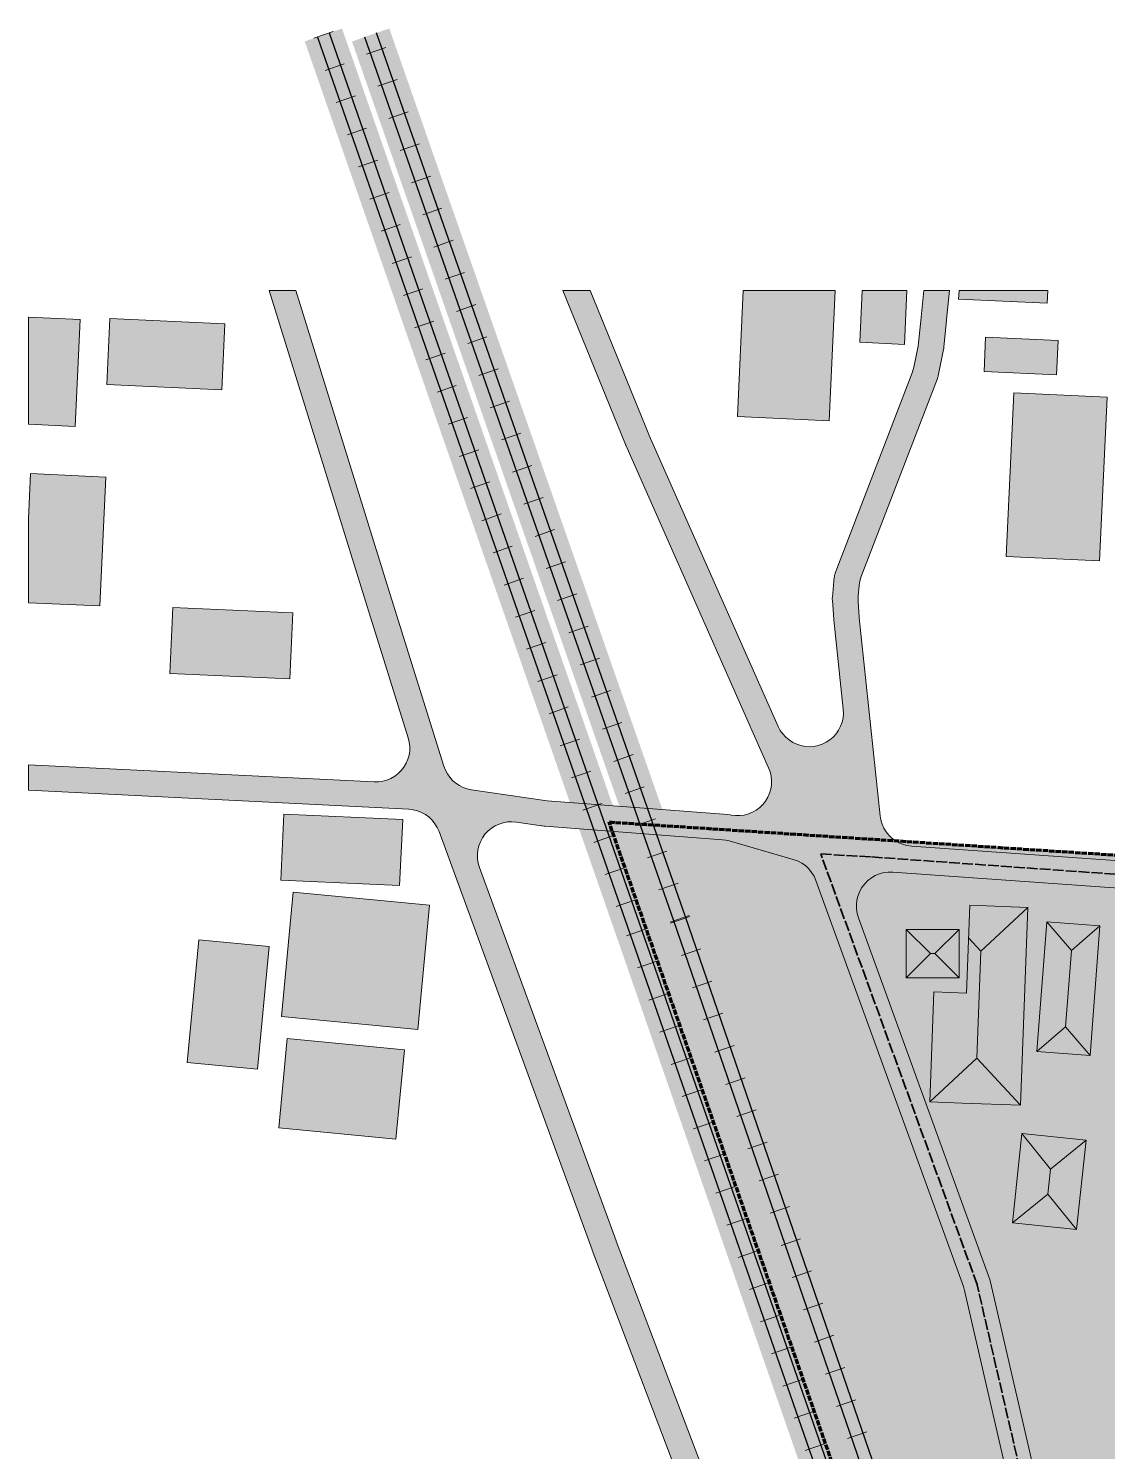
# Model space of a CAD drawing. Header units: metres. Extents: x 305909 to 307171, y 9156037 to 9156671.
# Drawn here: x 305940 to 306066.8, y 9156503.6 to 9156670.8 of the extents above; entities that cross this region are included whole.
import ezdxf

# ---------------------------------------------------------------- set-up
doc = ezdxf.new("R2010")
doc.units = ezdxf.units.M
doc.linetypes.add('DASHED', pattern=[1.524, 1.27, -0.254])
doc.linetypes.add('DASHED2', pattern=[0.762, 0.635, -0.127])
for name, color, linetype, lineweight, true_color in [('B-BANGUNAN_PERMUKIMAN', 7, 'Continuous', 13, 0xf0cd8c), ('B-BAYANGAN', 7, 'Continuous', 0, 0x76786c), ('B-DELINEASI', 7, 'DASHED2', 70, 0xc800c8), ('J-PERKERASAN_JALAN', 7, 'Continuous', 9, 0x989896), ('K-BANGUNAN_LUAR_TAPAK', 7, 'Continuous', 9, 0xdedede), ('K-REL_BALAS', 7, 'Continuous', 0, 0xb0a89c), ('K-REL_BANTALAN', 7, 'Continuous', 9, 0x5a5a5a), ('K-REL_KA', 7, 'Continuous', 25, 0x282828), ('T-BANGUNAN_KLASTER_INTI', 7, 'Continuous', 13, 0xe88c3c), ('T-KLASTER_TEMPE_INTI', 7, 'DASHED', 35, 0xd26e14), ('Z-R', 7, 'Continuous', 0, 0xfaf4e6), ('Z-R-UT', 7, 'Continuous', 0, 0xffd699)]:
    doc.layers.add(name, color=color, linetype=linetype, lineweight=lineweight, true_color=true_color)

msp = doc.modelspace()

# ---------------------------------------------------------------- hatches: boundary and pattern name
at = {"layer": 'B-BANGUNAN_PERMUKIMAN', "true_color": 0xe5855b}
h = msp.add_hatch(color=23, dxfattribs=at)
h.dxf.hatch_style = 1
h.paths.add_polyline_path([(306051.89, 9156562.39), (306050.44, 9156563.97), (306050.58, 9156567.78), (306057.42, 9156567.51), (306057.42, 9156567.51), (306051.89, 9156562.39)])
at = {"layer": 'B-BANGUNAN_PERMUKIMAN', "true_color": 0xc3714d}
h = msp.add_hatch(color=13, dxfattribs=at)
h.dxf.hatch_style = 1
h.paths.add_polyline_path([(306051.41, 9156549.81), (306051.89, 9156562.39), (306057.42, 9156567.51), (306056.53, 9156544.29), (306056.53, 9156544.29), (306051.41, 9156549.81)])
at = {"layer": 'B-BANGUNAN_PERMUKIMAN', "true_color": 0xe5855b}
h = msp.add_hatch(color=23, dxfattribs=at)
h.dxf.hatch_style = 1
h.paths.add_polyline_path([(306049.34, 9156564.94), (306046.49, 9156562.1), (306045.96, 9156562.1), (306043.12, 9156564.94), (306043.12, 9156564.94), (306049.34, 9156564.94)])
h = msp.add_hatch(color=23, dxfattribs=at)
h.dxf.hatch_style = 1
h.paths.add_polyline_path([(306045.96, 9156562.1), (306043.12, 9156559.25), (306043.12, 9156564.94), (306045.96, 9156562.1)])
at = {"layer": 'B-BANGUNAN_PERMUKIMAN', "true_color": 0xb66a48}
h = msp.add_hatch(color=35, dxfattribs=at)
h.dxf.hatch_style = 1
h.paths.add_polyline_path([(306046.49, 9156562.1), (306049.34, 9156564.94), (306049.34, 9156559.25), (306046.49, 9156562.1)])
at = {"layer": 'B-BANGUNAN_PERMUKIMAN', "true_color": 0xe7865b}
h = msp.add_hatch(color=23, dxfattribs=at)
h.dxf.hatch_style = 1
h.paths.add_polyline_path([(306059.63, 9156565.85), (306062.52, 9156562.48), (306061.83, 9156553.5), (306058.46, 9156550.61), (306059.63, 9156565.85)])
at = {"layer": 'B-BANGUNAN_PERMUKIMAN', "true_color": 0xe3845a}
h = msp.add_hatch(color=23, dxfattribs=at)
h.dxf.hatch_style = 1
h.paths.add_polyline_path([(306065.88, 9156565.37), (306062.52, 9156562.48), (306059.63, 9156565.85), (306065.88, 9156565.37)])
at = {"layer": 'B-BANGUNAN_PERMUKIMAN', "true_color": 0xb46948}
h = msp.add_hatch(color=35, dxfattribs=at)
h.dxf.hatch_style = 1
h.paths.add_polyline_path([(306061.83, 9156553.5), (306062.52, 9156562.48), (306065.88, 9156565.37), (306064.72, 9156550.13), (306064.72, 9156550.13), (306061.83, 9156553.5)])
at = {"layer": 'B-BANGUNAN_PERMUKIMAN', "true_color": 0xec895d}
h = msp.add_hatch(color=23, dxfattribs=at)
h.dxf.hatch_style = 1
h.paths.add_polyline_path([(306046.01, 9156548.07), (306046.38, 9156557.61), (306050.19, 9156557.46), (306050.44, 9156563.97), (306051.89, 9156562.39), (306051.41, 9156549.81), (306045.88, 9156544.69), (306045.88, 9156544.69), (306046.01, 9156548.07)])
at = {"layer": 'B-BANGUNAN_PERMUKIMAN', "true_color": 0xb66a48}
h = msp.add_hatch(color=35, dxfattribs=at)
h.dxf.hatch_style = 1
h.paths.add_polyline_path([(306045.96, 9156562.1), (306046.49, 9156562.1), (306049.34, 9156559.25), (306043.12, 9156559.25), (306043.12, 9156559.25), (306045.96, 9156562.1)])
at = {"layer": 'B-BANGUNAN_PERMUKIMAN', "true_color": 0xb86b49}
h = msp.add_hatch(color=35, dxfattribs=at)
h.dxf.hatch_style = 1
h.paths.add_polyline_path([(306061.83, 9156553.5), (306064.72, 9156550.13), (306058.46, 9156550.61), (306061.83, 9156553.5)])
at = {"layer": 'B-BANGUNAN_PERMUKIMAN', "true_color": 0xb96c49}
h = msp.add_hatch(color=35, dxfattribs=at)
h.dxf.hatch_style = 1
h.paths.add_polyline_path([(306051.41, 9156549.81), (306056.53, 9156544.29), (306049.69, 9156544.55), (306045.88, 9156544.69), (306051.41, 9156549.81)])
at = {"layer": 'B-BANGUNAN_PERMUKIMAN', "true_color": 0xe7865c}
h = msp.add_hatch(color=23, dxfattribs=at)
h.dxf.hatch_style = 1
h.paths.add_polyline_path([(306060.08, 9156536.8), (306059.76, 9156533.86), (306055.59, 9156530.49), (306056.7, 9156540.97), (306060.08, 9156536.8)])
at = {"layer": 'B-BANGUNAN_PERMUKIMAN', "true_color": 0xe2845a}
h = msp.add_hatch(color=23, dxfattribs=at)
h.dxf.hatch_style = 1
h.paths.add_polyline_path([(306060.08, 9156536.8), (306056.7, 9156540.97), (306064.25, 9156540.17), (306060.08, 9156536.8)])
at = {"layer": 'B-BANGUNAN_PERMUKIMAN', "true_color": 0xb46947}
h = msp.add_hatch(color=35, dxfattribs=at)
h.dxf.hatch_style = 1
h.paths.add_polyline_path([(306059.76, 9156533.86), (306060.08, 9156536.8), (306064.25, 9156540.17), (306063.14, 9156529.69), (306059.76, 9156533.86)])
at = {"layer": 'B-BANGUNAN_PERMUKIMAN', "true_color": 0xb96b49}
h = msp.add_hatch(color=35, dxfattribs=at)
h.dxf.hatch_style = 1
h.paths.add_polyline_path([(306059.76, 9156533.86), (306063.14, 9156529.69), (306063.14, 9156529.69), (306055.59, 9156530.49), (306055.59, 9156530.49), (306059.76, 9156533.86)])
at = {"layer": 'B-BAYANGAN', "true_color": 0x76786c}
h = msp.add_hatch(color=8, dxfattribs=at)
h.dxf.hatch_style = 1
h.paths.add_polyline_path([(306058.17, 9156566.76), (306057.28, 9156543.54), (306050.44, 9156543.8), (306046.63, 9156543.94), (306047.13, 9156556.86), (306050.94, 9156556.71), (306051.33, 9156567.03), (306058.17, 9156566.76)])
h = msp.add_hatch(color=8, dxfattribs=at)
h.dxf.hatch_style = 1
h.paths.add_polyline_path([(306058.17, 9156566.76), (306057.28, 9156543.54), (306050.44, 9156543.8), (306046.63, 9156543.94), (306047.13, 9156556.86), (306050.94, 9156556.71), (306051.33, 9156567.03), (306058.17, 9156566.76)])
h = msp.add_hatch(color=8, dxfattribs=at)
h.dxf.hatch_style = 1
h.paths.add_polyline_path([(306066.63, 9156564.62), (306065.47, 9156549.38), (306059.21, 9156549.86), (306060.38, 9156565.1), (306066.63, 9156564.62)])
h = msp.add_hatch(color=8, dxfattribs=at)
h.dxf.hatch_style = 1
h.paths.add_polyline_path([(306066.63, 9156564.62), (306065.47, 9156549.38), (306059.21, 9156549.86), (306060.38, 9156565.1), (306066.63, 9156564.62)])
h = msp.add_hatch(color=8, dxfattribs=at)
h.dxf.hatch_style = 1
h.paths.add_polyline_path([(306050.09, 9156564.19), (306050.09, 9156558.5), (306043.87, 9156558.5), (306043.87, 9156564.19), (306050.09, 9156564.19)])
h = msp.add_hatch(color=8, dxfattribs=at)
h.dxf.hatch_style = 1
h.paths.add_polyline_path([(306050.09, 9156564.19), (306050.09, 9156558.5), (306043.87, 9156558.5), (306043.87, 9156564.19), (306050.09, 9156564.19)])
h = msp.add_hatch(color=8, dxfattribs=at)
h.dxf.hatch_style = 1
h.paths.add_polyline_path([(306065, 9156539.42), (306063.89, 9156528.94), (306056.34, 9156529.74), (306057.45, 9156540.22), (306065, 9156539.42)])
h = msp.add_hatch(color=8, dxfattribs=at)
h.dxf.hatch_style = 1
h.paths.add_polyline_path([(306065, 9156539.42), (306063.89, 9156528.94), (306056.34, 9156529.74), (306057.45, 9156540.22), (306065, 9156539.42)])
at = {"layer": 'J-PERKERASAN_JALAN', "true_color": 0x989896}
h = msp.add_hatch(color=252, dxfattribs=at)
h.dxf.hatch_style = 1
h.paths.add_polyline_path([(306036.3, 9156427.71), (306036.82, 9156427.75), (306037.33, 9156427.87), (306037.83, 9156428.05), (306038.29, 9156428.29), (306038.72, 9156428.6), (306039.11, 9156428.95), (306039.44, 9156429.35), (306039.72, 9156429.8), (306040.23, 9156430.74), (306040.24, 9156430.76), (306040.55, 9156431.33), (306040.79, 9156431.88), (306040.95, 9156432.46), (306041.02, 9156433.05), (306041.09, 9156434.64), (306041.08, 9156435.18), (306040.99, 9156435.71), (306040.83, 9156436.23), (306006.24, 9156527.28), (306006.23, 9156527.3), (305988.24, 9156576.43), (305988.03, 9156576.91), (305987.76, 9156577.35), (305987.43, 9156577.76), (305987.06, 9156578.12), (305986.64, 9156578.43), (305986.19, 9156578.68), (305985.7, 9156578.87), (305985.2, 9156578.99), (305984.68, 9156579.05), (305940, 9156581.28), (305940, 9156584.29), (305980.6, 9156582.26), (305981.11, 9156582.27), (305981.62, 9156582.34), (305982.11, 9156582.48), (305982.59, 9156582.68), (305983.03, 9156582.94), (305983.44, 9156583.25), (305983.8, 9156583.61), (305984.11, 9156584.01), (305984.37, 9156584.46), (305984.57, 9156584.93), (305984.71, 9156585.42), (305984.79, 9156585.93), (305984.8, 9156586.44), (305984.74, 9156586.95), (305984.62, 9156587.45), (305979.81, 9156602.89), (305968.29, 9156640), (305971.43, 9156640), (305982.67, 9156603.78), (305982.67, 9156603.78), (305988.8, 9156584.12), (305988.98, 9156583.65), (305989.21, 9156583.21), (305989.5, 9156582.81), (305989.83, 9156582.44), (305990.21, 9156582.11), (305990.63, 9156581.84), (305991.08, 9156581.62), (305991.55, 9156581.46), (305992.04, 9156581.35), (306000.66, 9156580.09), (306000.93, 9156580.05), (306022.17, 9156578.43), (306022.42, 9156578.4), (306022.43, 9156578.39), (306022.57, 9156578.37), (306023.08, 9156578.31), (306023.59, 9156578.31), (306024.09, 9156578.38), (306024.59, 9156578.51), (306025.06, 9156578.71), (306025.5, 9156578.96), (306025.91, 9156579.27), (306026.28, 9156579.62), (306026.59, 9156580.02), (306026.85, 9156580.46), (306027.06, 9156580.93), (306027.2, 9156581.42), (306027.28, 9156581.92), (306027.3, 9156582.44), (306027.25, 9156582.94), (306027.14, 9156583.44), (306026.96, 9156583.92), (306010.17, 9156621.82), (306010.15, 9156621.85), (306010.15, 9156621.86), (306010.13, 9156621.89), (306002.77, 9156640), (306006, 9156640), (306012.89, 9156623.08), (306012.94, 9156622.97), (306028.09, 9156588.78), (306028.32, 9156588.32), (306028.62, 9156587.9), (306028.97, 9156587.52), (306029.36, 9156587.19), (306029.79, 9156586.91), (306030.25, 9156586.69), (306030.74, 9156586.53), (306031.25, 9156586.43), (306031.76, 9156586.4), (306032.27, 9156586.43), (306032.78, 9156586.54), (306033.26, 9156586.7), (306033.72, 9156586.92), (306034.15, 9156587.21), (306034.54, 9156587.54), (306034.89, 9156587.93), (306035.18, 9156588.35), (306035.41, 9156588.81), (306035.59, 9156589.29), (306035.7, 9156589.79), (306035.74, 9156590.3), (306035.72, 9156590.82), (306034.62, 9156601.29), (306034.62, 9156601.32), (306034.62, 9156601.33), (306034.62, 9156601.36), (306034.45, 9156603.61), (306034.44, 9156603.7), (306034.44, 9156603.87), (306034.45, 9156603.95), (306034.67, 9156606.31), (306034.68, 9156606.4), (306034.71, 9156606.56), (306034.76, 9156606.71), (306034.79, 9156606.79), (306043.83, 9156630.33), (306044.02, 9156630.97), (306044.52, 9156633.43), (306044.58, 9156633.85), (306044.86, 9156636.83), (306044.86, 9156636.86), (306045.2, 9156640), (306048.22, 9156640), (306047.85, 9156636.58), (306047.84, 9156636.52), (306047.55, 9156633.33), (306047.53, 9156633.23), (306047.52, 9156633.17), (306047.51, 9156633.07), (306046.88, 9156629.96), (306046.86, 9156629.88), (306046.81, 9156629.72), (306046.78, 9156629.64), (306037.84, 9156606.38), (306037.68, 9156605.86), (306037.59, 9156605.32), (306037.48, 9156604.09), (306037.47, 9156603.41), (306037.6, 9156601.65), (306037.61, 9156601.54), (306040.05, 9156578.3), (306040.14, 9156577.8), (306040.28, 9156577.31), (306040.49, 9156576.85), (306040.76, 9156576.42), (306041.07, 9156576.02), (306041.44, 9156575.67), (306041.84, 9156575.37), (306042.29, 9156575.12), (306042.76, 9156574.93), (306043.25, 9156574.79), (306043.75, 9156574.73), (306119.27, 9156569.38), (306119.31, 9156569.38), (306119.34, 9156569.38), (306119.38, 9156569.37), (306160.64, 9156564.73), (306160.73, 9156564.72), (306186.14, 9156562.42), (306186.32, 9156562.41), (306211.34, 9156561.32), (306211.34, 9156558.12), (306186.08, 9156559.22), (306186.03, 9156559.22), (306186, 9156559.22), (306185.95, 9156559.22), (306160.39, 9156561.54), (306160.37, 9156561.54), (306160.33, 9156561.54), (306119.11, 9156566.18), (306118.95, 9156566.2), (306041.54, 9156571.67), (306041.01, 9156571.68), (306040.49, 9156571.61), (306039.98, 9156571.47), (306039.49, 9156571.27), (306039.03, 9156571), (306038.61, 9156570.68), (306038.24, 9156570.3), (306037.92, 9156569.88), (306037.66, 9156569.42), (306037.46, 9156568.92), (306037.33, 9156568.41), (306037.27, 9156567.88), (306037.28, 9156567.35), (306037.35, 9156566.83), (306037.5, 9156566.32), (306052.93, 9156523.82), (306052.97, 9156523.7), (306052.99, 9156523.63), (306053.02, 9156523.51), (306061.39, 9156487.26), (306061.53, 9156486.77), (306061.74, 9156486.3), (306062.01, 9156485.87), (306062.33, 9156485.47), (306062.69, 9156485.11), (306063.11, 9156484.81), (306063.55, 9156484.56), (306064.03, 9156484.36), (306064.52, 9156484.23), (306065.03, 9156484.17), (306080.47, 9156483.19), (306080.59, 9156483.18), (306080.65, 9156483.17), (306080.77, 9156483.15), (306103.06, 9156479), (306103.08, 9156479), (306123.17, 9156474.93), (306123.48, 9156474.88), (306129.66, 9156474.13), (306129.72, 9156474.12), (306138.22, 9156473.21), (306138.4, 9156473.2), (306169.22, 9156471.28), (306169.33, 9156471.27), (306186.32, 9156470.68), (306186.37, 9156470.68), (306186.4, 9156470.68), (306186.45, 9156470.67), (306205.83, 9156469), (306205.95, 9156468.99), (306206.01, 9156468.98), (306206.13, 9156468.96), (306211.34, 9156467.86), (306211.34, 9156464.79), (306205.78, 9156465.97), (306205.3, 9156466.04), (306186.31, 9156467.68), (306186.1, 9156467.69), (306169.16, 9156468.28), (306169.14, 9156468.28), (306169.12, 9156468.28), (306169.09, 9156468.28), (306138.11, 9156470.21), (306138.07, 9156470.21), (306138.05, 9156470.21), (306138, 9156470.22), (306129.37, 9156471.14), (306129.35, 9156471.14), (306122.94, 9156471.92), (306122.86, 9156471.93), (306122.82, 9156471.94), (306122.75, 9156471.95), (306102.54, 9156476.05), (306102.48, 9156476.06), (306080.48, 9156480.16), (306080, 9156480.21), (306069.22, 9156480.9), (306068.69, 9156480.9), (306068.16, 9156480.82), (306067.65, 9156480.68), (306067.16, 9156480.48), (306066.71, 9156480.21), (306066.29, 9156479.88), (306065.92, 9156479.5), (306065.6, 9156479.07), (306065.35, 9156478.61), (306065.15, 9156478.11), (306065.03, 9156477.6), (306064.97, 9156477.07), (306064.98, 9156476.54), (306065.07, 9156476.02), (306065.22, 9156475.51), (306073.63, 9156452.95), (306073.68, 9156452.81), (306090.75, 9156411.72), (306090.87, 9156411.44), (306110.25, 9156373.19), (306110.52, 9156372.73), (306110.86, 9156372.3), (306111.25, 9156371.93), (306114.11, 9156369.54), (306114.54, 9156369.23), (306115, 9156368.98), (306115.49, 9156368.79), (306116, 9156368.67), (306121.95, 9156367.65), (306122.12, 9156367.62), (306134.04, 9156366.1), (306134.4, 9156366.07), (306186.4, 9156364.19), (306186.43, 9156364.19), (306211.34, 9156362.95), (306211.34, 9156359.75), (306186.31, 9156360.99), (306186.26, 9156361), (306134.07, 9156362.88), (306133.98, 9156362.89), (306133.93, 9156362.89), (306133.84, 9156362.9), (306121.62, 9156364.46), (306121.57, 9156364.46), (306121.55, 9156364.47), (306121.51, 9156364.47), (306114.03, 9156365.76), (306113.92, 9156365.78), (306113.91, 9156365.78), (306113.73, 9156365.83), (306113.58, 9156365.9), (306113.43, 9156365.97), (306113.27, 9156366.08), (306113.26, 9156366.08), (306113.18, 9156366.15), (306108.35, 9156370.18), (306108.28, 9156370.25), (306108.27, 9156370.25), (306108.14, 9156370.38), (306108.04, 9156370.51), (306107.94, 9156370.66), (306107.94, 9156370.67), (306107.89, 9156370.76), (306087.94, 9156410.15), (306087.91, 9156410.22), (306087.89, 9156410.26), (306087.86, 9156410.33), (306070.69, 9156451.66), (306070.68, 9156451.7), (306070.67, 9156451.72), (306070.66, 9156451.75), (306059.26, 9156482.32), (306059.22, 9156482.44), (306059.2, 9156482.52), (306059.17, 9156482.64), (306049.97, 9156522.52), (306049.83, 9156522.99), (306032.51, 9156570.69), (306032.29, 9156571.18), (306032.01, 9156571.64), (306031.67, 9156572.06), (306031.28, 9156572.43), (306030.84, 9156572.74), (306030.36, 9156572.99), (306029.85, 9156573.17), (306022.31, 9156575.33), (306021.92, 9156575.42), (306021.52, 9156575.47), (306000.65, 9156577.07), (306000.59, 9156577.08), (306000.34, 9156577.1), (306000.28, 9156577.11), (305997.32, 9156577.54), (305996.8, 9156577.59), (305996.29, 9156577.56), (305995.78, 9156577.47), (305995.29, 9156577.31), (305994.82, 9156577.1), (305994.38, 9156576.82), (305993.98, 9156576.49), (305993.63, 9156576.11), (305993.33, 9156575.69), (305993.09, 9156575.23), (305992.91, 9156574.75), (305992.79, 9156574.25), (305992.74, 9156573.73), (305992.75, 9156573.22), (305992.83, 9156572.71), (305992.98, 9156572.21), (306009.03, 9156528.37), (306009.05, 9156528.33), (306044.02, 9156436.28), (306044.05, 9156436.19), (306044.1, 9156436.02), (306044.12, 9156435.87), (306044.14, 9156435.69), (306044.13, 9156435.59), (306043.98, 9156432.01), (306043.99, 9156431.49), (306044.07, 9156430.97), (306044.22, 9156430.47), (306044.43, 9156429.99), (306044.7, 9156429.54), (306045.03, 9156429.13), (306045.41, 9156428.77), (306047.45, 9156427.06), (306047.53, 9156426.99), (306047.67, 9156426.85), (306047.79, 9156426.69), (306047.85, 9156426.59), (306056.2, 9156412.54), (306056.26, 9156412.43), (306056.28, 9156412.38), (306056.33, 9156412.27), (306069.46, 9156382.7), (306069.47, 9156382.67), (306069.47, 9156382.66), (306069.48, 9156382.64), (306078.04, 9156361.86), (306078.35, 9156361.27), (306099.47, 9156327.44), (306099.86, 9156326.91), (306134.33, 9156287.87), (306134.36, 9156287.84), (306134.37, 9156287.83), (306134.39, 9156287.8), (306147.68, 9156271.64), (306147.75, 9156271.54), (306147.66, 9156271.46), (306145.55, 9156269.72), (306145.45, 9156269.65), (306145.37, 9156269.74), (306132.12, 9156285.83), (306132.03, 9156285.94), (306097.34, 9156325.23), (306097.28, 9156325.3), (306097.18, 9156325.43), (306097.14, 9156325.5), (306075.58, 9156360.04), (306075.54, 9156360.11), (306075.46, 9156360.26), (306075.43, 9156360.33), (306066.73, 9156381.44), (306066.69, 9156381.54), (306053.7, 9156410.81), (306053.48, 9156411.23), (306045.72, 9156424.3), (306045.47, 9156424.68), (306045.17, 9156425.02), (306044.85, 9156425.33), (306044.8, 9156425.36), (306044.38, 9156425.68), (306043.91, 9156425.93), (306043.42, 9156426.12), (306042.91, 9156426.24), (306042.38, 9156426.29), (306041.86, 9156426.28), (306041.33, 9156426.19), (306040.83, 9156426.04), (306040.35, 9156425.82), (306039.9, 9156425.54), (306038.86, 9156424.8), (306038.77, 9156424.74), (306038.62, 9156424.65), (306038.47, 9156424.58), (306038.32, 9156424.54), (306038.17, 9156424.51), (306038.02, 9156424.49), (306037.83, 9156424.49), (306037.73, 9156424.5), (305940, 9156435.13), (305940, 9156438.14), (306035.77, 9156427.73), (306036.3, 9156427.71)])
at = {"layer": 'K-BANGUNAN_LUAR_TAPAK', "true_color": 0xe8e8e6}
h = msp.add_hatch(color=254, dxfattribs=at)
h.dxf.hatch_style = 1
h.paths.add_polyline_path([(306023.98, 9156640), (306034.77, 9156640), (306034.05, 9156624.68), (306023.29, 9156625.17), (306023.98, 9156640)])
h = msp.add_hatch(color=254, dxfattribs=at)
h.dxf.hatch_style = 1
h.paths.add_polyline_path([(306037.94, 9156640), (306043.2, 9156640), (306042.9, 9156633.66), (306037.66, 9156633.9), (306037.94, 9156640)])
h = msp.add_hatch(color=254, dxfattribs=at)
h.dxf.hatch_style = 1
h.paths.add_polyline_path([(306049.33, 9156640), (306059.75, 9156640), (306059.68, 9156638.51), (306049.28, 9156638.98), (306049.33, 9156640)])
h = msp.add_hatch(color=254, dxfattribs=at)
h.dxf.hatch_style = 1
h.paths.add_polyline_path([(305946.07, 9156636.58), (305945.48, 9156624.02), (305940, 9156624.27), (305940, 9156636.86), (305946.07, 9156636.58)])
h = msp.add_hatch(color=254, dxfattribs=at)
h.dxf.hatch_style = 1
h.paths.add_polyline_path([(305949.57, 9156636.69), (305963.09, 9156636.06), (305962.73, 9156628.32), (305949.21, 9156628.94), (305949.57, 9156636.69)])
h = msp.add_hatch(color=254, dxfattribs=at)
h.dxf.hatch_style = 1
h.paths.add_polyline_path([(306052.45, 9156634.51), (306060.99, 9156634.12), (306060.79, 9156630.08), (306052.27, 9156630.48), (306052.45, 9156634.51)])
h = msp.add_hatch(color=254, dxfattribs=at)
h.dxf.hatch_style = 1
h.paths.add_polyline_path([(306055.77, 9156627.95), (306066.71, 9156627.45), (306065.81, 9156608.23), (306054.88, 9156608.73), (306055.77, 9156627.95)])
h = msp.add_hatch(color=254, dxfattribs=at)
h.dxf.hatch_style = 1
h.paths.add_polyline_path([(305940.25, 9156618.48), (305949.1, 9156618.07), (305948.39, 9156602.93), (305940, 9156603.31), (305940, 9156613.16), (305940.25, 9156618.48)])
h = msp.add_hatch(color=254, dxfattribs=at)
h.dxf.hatch_style = 1
h.paths.add_polyline_path([(305956.97, 9156602.77), (305971.07, 9156602.13), (305970.7, 9156594.37), (305956.6, 9156595.02), (305956.97, 9156602.77)])
h = msp.add_hatch(color=254, dxfattribs=at)
h.dxf.hatch_style = 1
h.paths.add_polyline_path([(305970, 9156578.49), (305983.97, 9156577.85), (305983.6, 9156570.1), (305969.64, 9156570.74), (305970, 9156578.49)])
h = msp.add_hatch(color=254, dxfattribs=at)
h.dxf.hatch_style = 1
h.paths.add_polyline_path([(305971.1, 9156569.31), (305987.12, 9156567.79), (305985.73, 9156553.2), (305969.71, 9156554.71), (305971.1, 9156569.31)])
h = msp.add_hatch(color=254, dxfattribs=at)
h.dxf.hatch_style = 1
h.paths.add_polyline_path([(305960.02, 9156563.72), (305968.27, 9156562.94), (305966.89, 9156548.52), (305958.63, 9156549.3), (305960.02, 9156563.72)])
h = msp.add_hatch(color=254, dxfattribs=at)
h.dxf.hatch_style = 1
h.paths.add_polyline_path([(305970.4, 9156552.11), (305984.16, 9156550.8), (305983.15, 9156540.32), (305969.4, 9156541.63), (305970.4, 9156552.11)])
at = {"layer": 'K-REL_BALAS', "true_color": 0xb0a89c}
h = msp.add_hatch(color=253, dxfattribs=at)
h.dxf.hatch_style = 1
h.paths.add_polyline_path([(306184.8, 9156246.36), (306160.64, 9156270.29), (306160.6, 9156270.33), (306160.57, 9156270.36), (306160.53, 9156270.4), (306135.06, 9156299.21), (306135, 9156299.27), (306134.96, 9156299.33), (306134.9, 9156299.4), (306099.92, 9156348.67), (306099.88, 9156348.73), (306099.85, 9156348.78), (306099.81, 9156348.84), (306083.63, 9156376.35), (306083.61, 9156376.4), (306083.58, 9156376.45), (306083.55, 9156376.5), (306067.77, 9156408.57), (306067.75, 9156408.62), (306067.73, 9156408.67), (306067.7, 9156408.72), (306034.08, 9156492.19), (306034.07, 9156492.23), (306034.06, 9156492.26), (306034.04, 9156492.3), (306009.19, 9156563.83), (306009.19, 9156563.83), (306009.19, 9156563.83), (306009.19, 9156563.83), (305972.46, 9156669.24), (305973.82, 9156669.71), (305975.48, 9156670.29), (305976.84, 9156670.76), (306013.57, 9156565.36), (306012.21, 9156564.88), (306011.38, 9156564.59), (306012.21, 9156564.88), (306013.57, 9156565.35), (306038.41, 9156493.87), (306071.98, 9156410.54), (306087.68, 9156378.63), (306088.94, 9156376.49), (306087.9, 9156378.29), (306087.88, 9156378.35), (306087.85, 9156378.39), (306087.83, 9156378.44), (306072.89, 9156409.64), (306072.87, 9156409.68), (306072.85, 9156409.73), (306072.83, 9156409.77), (306038.88, 9156494.05), (306038.86, 9156494.08), (306038.85, 9156494.12), (306038.83, 9156494.16), (306014.31, 9156565.43), (305978.01, 9156669.23), (305979.36, 9156669.71), (305981.03, 9156670.29), (305982.39, 9156670.77), (306018.69, 9156566.96), (306017.34, 9156566.49), (306016.5, 9156566.2), (306017.34, 9156566.48), (306018.7, 9156566.95), (306043.2, 9156495.72), (306077.11, 9156411.58), (306091.98, 9156380.52), (306106.71, 9156354.72), (306143.28, 9156304.42), (306167.37, 9156277.09), (306184.8, 9156260.06), (306184.8, 9156253.58), (306164.07, 9156273.83), (306164.03, 9156273.87), (306163.99, 9156273.91), (306163.95, 9156273.95), (306139.73, 9156301.43), (306139.68, 9156301.49), (306139.63, 9156301.54), (306139.59, 9156301.6), (306115.87, 9156334.23), (306138.62, 9156302.19), (306163.96, 9156273.53), (306184.8, 9156252.89), (306184.8, 9156246.36)])
at = {"layer": 'T-BANGUNAN_KLASTER_INTI', "true_color": 0xff932c}
h = msp.add_hatch(color=30, dxfattribs=at)
h.dxf.hatch_style = 1
h.paths.add_polyline_path([(306051.89, 9156562.39), (306050.44, 9156563.97), (306050.58, 9156567.78), (306057.42, 9156567.51), (306057.42, 9156567.51), (306051.89, 9156562.39)])
at = {"layer": 'T-BANGUNAN_KLASTER_INTI', "true_color": 0xdb7d25}
h = msp.add_hatch(color=32, dxfattribs=at)
h.dxf.hatch_style = 1
h.paths.add_polyline_path([(306051.41, 9156549.81), (306051.89, 9156562.39), (306057.42, 9156567.51), (306056.53, 9156544.29), (306056.53, 9156544.29), (306051.41, 9156549.81)])
at = {"layer": 'T-BANGUNAN_KLASTER_INTI', "true_color": 0xff922c}
h = msp.add_hatch(color=30, dxfattribs=at)
h.dxf.hatch_style = 1
h.paths.add_polyline_path([(306049.34, 9156564.94), (306046.49, 9156562.1), (306045.96, 9156562.1), (306043.12, 9156564.94), (306043.12, 9156564.94), (306049.34, 9156564.94)])
h = msp.add_hatch(color=30, dxfattribs=at)
h.dxf.hatch_style = 1
h.paths.add_polyline_path([(306045.96, 9156562.1), (306043.12, 9156559.25), (306043.12, 9156564.94), (306045.96, 9156562.1)])
at = {"layer": 'T-BANGUNAN_KLASTER_INTI', "true_color": 0xcd7523}
h = msp.add_hatch(color=32, dxfattribs=at)
h.dxf.hatch_style = 1
h.paths.add_polyline_path([(306046.49, 9156562.1), (306049.34, 9156564.94), (306049.34, 9156559.25), (306046.49, 9156562.1)])
at = {"layer": 'T-BANGUNAN_KLASTER_INTI', "true_color": 0xff942c}
h = msp.add_hatch(color=30, dxfattribs=at)
h.dxf.hatch_style = 1
h.paths.add_polyline_path([(306059.63, 9156565.85), (306062.52, 9156562.48), (306061.83, 9156553.5), (306058.46, 9156550.61), (306059.63, 9156565.85)])
at = {"layer": 'T-BANGUNAN_KLASTER_INTI', "true_color": 0xff912c}
h = msp.add_hatch(color=30, dxfattribs=at)
h.dxf.hatch_style = 1
h.paths.add_polyline_path([(306065.88, 9156565.37), (306062.52, 9156562.48), (306059.63, 9156565.85), (306065.88, 9156565.37)])
at = {"layer": 'T-BANGUNAN_KLASTER_INTI', "true_color": 0xcb7323}
h = msp.add_hatch(color=32, dxfattribs=at)
h.dxf.hatch_style = 1
h.paths.add_polyline_path([(306061.83, 9156553.5), (306062.52, 9156562.48), (306065.88, 9156565.37), (306064.72, 9156550.13), (306064.72, 9156550.13), (306061.83, 9156553.5)])
at = {"layer": 'T-BANGUNAN_KLASTER_INTI', "true_color": 0xff972d}
h = msp.add_hatch(color=30, dxfattribs=at)
h.dxf.hatch_style = 1
h.paths.add_polyline_path([(306046.01, 9156548.07), (306046.38, 9156557.61), (306050.19, 9156557.46), (306050.44, 9156563.97), (306051.89, 9156562.39), (306051.41, 9156549.81), (306045.88, 9156544.69), (306045.88, 9156544.69), (306046.01, 9156548.07)])
at = {"layer": 'T-BANGUNAN_KLASTER_INTI', "true_color": 0xcd7523}
h = msp.add_hatch(color=32, dxfattribs=at)
h.dxf.hatch_style = 1
h.paths.add_polyline_path([(306045.96, 9156562.1), (306046.49, 9156562.1), (306049.34, 9156559.25), (306043.12, 9156559.25), (306043.12, 9156559.25), (306045.96, 9156562.1)])
at = {"layer": 'T-BANGUNAN_KLASTER_INTI', "true_color": 0xcf7623}
h = msp.add_hatch(color=32, dxfattribs=at)
h.dxf.hatch_style = 1
h.paths.add_polyline_path([(306061.83, 9156553.5), (306064.72, 9156550.13), (306058.46, 9156550.61), (306061.83, 9156553.5)])
at = {"layer": 'T-BANGUNAN_KLASTER_INTI', "true_color": 0xd07624}
h = msp.add_hatch(color=32, dxfattribs=at)
h.dxf.hatch_style = 1
h.paths.add_polyline_path([(306051.41, 9156549.81), (306056.53, 9156544.29), (306049.69, 9156544.55), (306045.88, 9156544.69), (306051.41, 9156549.81)])
at = {"layer": 'T-BANGUNAN_KLASTER_INTI', "true_color": 0xff942c}
h = msp.add_hatch(color=30, dxfattribs=at)
h.dxf.hatch_style = 1
h.paths.add_polyline_path([(306060.08, 9156536.8), (306059.76, 9156533.86), (306055.59, 9156530.49), (306056.7, 9156540.97), (306060.08, 9156536.8)])
at = {"layer": 'T-BANGUNAN_KLASTER_INTI', "true_color": 0xff912c}
h = msp.add_hatch(color=30, dxfattribs=at)
h.dxf.hatch_style = 1
h.paths.add_polyline_path([(306060.08, 9156536.8), (306056.7, 9156540.97), (306064.25, 9156540.17), (306060.08, 9156536.8)])
at = {"layer": 'T-BANGUNAN_KLASTER_INTI', "true_color": 0xcb7323}
h = msp.add_hatch(color=32, dxfattribs=at)
h.dxf.hatch_style = 1
h.paths.add_polyline_path([(306059.76, 9156533.86), (306060.08, 9156536.8), (306064.25, 9156540.17), (306063.14, 9156529.69), (306059.76, 9156533.86)])
at = {"layer": 'T-BANGUNAN_KLASTER_INTI', "true_color": 0xd07623}
h = msp.add_hatch(color=32, dxfattribs=at)
h.dxf.hatch_style = 1
h.paths.add_polyline_path([(306059.76, 9156533.86), (306063.14, 9156529.69), (306063.14, 9156529.69), (306055.59, 9156530.49), (306055.59, 9156530.49), (306059.76, 9156533.86)])
at = {"layer": 'Z-R', "true_color": 0xe2eacc}
h = msp.add_hatch(color=254, dxfattribs=at)
h.dxf.hatch_style = 1
h.paths.add_polyline_path([(306499.6, 9156305.81), (306466.68, 9156301.99), (306472.88, 9156235.67), (306497.91, 9156229.06), (306526.8, 9156228.99), (306531.58, 9156219.92), (306532.49, 9156127.58), (306486.31, 9156132.33), (306393.99, 9156155.2), (306332.73, 9156171.59), (306288.72, 9156190.58), (306246.01, 9156220.78), (306216.24, 9156242.78), (306193.37, 9156263.49), (306160.59, 9156296.71), (306133.41, 9156338.56), (306127.35, 9156361.25), (306094.2, 9156358.84), (306090.5, 9156366.67), (306061.4, 9156428.37), (306035.15, 9156500.2), (306017.71, 9156550.31), (306008.21, 9156577.56), (306141.31, 9156568.88), (306165.7, 9156567.29), (306165.7, 9156567.29), (306200.22, 9156564.07), (306291.75, 9156555.55), (306369.46, 9156545.53), (306471.94, 9156528.54), (306458.48, 9156529.51), (306455.79, 9156529.72), (306453.06, 9156530.08), (306440, 9156532.84), (306440, 9156532.83), (306440, 9156532.84), (306440, 9156532.84), (306424.61, 9156536.08), (306424.61, 9156536.08), (306385.74, 9156542.79), (306385.74, 9156542.79), (306305, 9156549.61), (306305, 9156549.61), (306215.66, 9156559.53), (306215.66, 9156559.53), (306186.12, 9156560.81), (306186.12, 9156560.81), (306160.52, 9156563.13), (306160.52, 9156563.13), (306119.18, 9156567.79), (306119.18, 9156567.79), (306039.05, 9156573.45), (306039.05, 9156573.45), (306033.08, 9156573.81), (306033.08, 9156573.81), (306033.08, 9156573.81), (306051.45, 9156523.22), (306051.45, 9156523.21), (306060.21, 9156485.25), (306060.21, 9156485.25), (306060.21, 9156485.25), (306057.48, 9156485.6), (306070.6, 9156438.47), (306116.98, 9156440.27), (306147.96, 9156437.91), (306199.86, 9156410.57), (306230.35, 9156409.78), (306281.95, 9156409), (306338.24, 9156402.75), (306341.9, 9156461.43), (306341.9, 9156461.43), (306341.9, 9156461.43), (306343.89, 9156461.18), (306340.23, 9156402.62), (306340.21, 9156402.42), (306340.17, 9156402.22), (306340.1, 9156402.03), (306340.02, 9156401.85), (306339.92, 9156401.67), (306339.8, 9156401.51), (306339.67, 9156401.35), (306339.52, 9156401.22), (306339.36, 9156401.09), (306339.19, 9156400.99), (306339.01, 9156400.9), (306338.82, 9156400.83), (306338.62, 9156400.79), (306338.42, 9156400.76), (306338.22, 9156400.75), (306338.01, 9156400.76), (306281.82, 9156407), (306230.32, 9156407.78), (306230.29, 9156407.79), (306199.8, 9156408.57), (306199.62, 9156408.58), (306199.44, 9156408.61), (306199.26, 9156408.66), (306199.09, 9156408.72), (306198.92, 9156408.8), (306147.4, 9156435.95), (306116.95, 9156438.27), (306078.61, 9156436.78), (306089.35, 9156410.91), (306109.34, 9156371.44), (306114.25, 9156367.34), (306121.8, 9156366.05), (306134.09, 9156364.48), (306186.36, 9156362.59), (306279.56, 9156357.94), (306324.74, 9156355.99), (306351.56, 9156350.97), (306360, 9156400.45), (306360, 9156400.45), (306360, 9156380), (306360, 9156380), (306360, 9156380), (306440, 9156380), (306440, 9156380), (306440, 9156380), (306440, 9156340.33), (306440.23, 9156340.29), (306485.26, 9156338.3), (306492.36, 9156337.55), (306513.12, 9156334.56), (306536.03, 9156332.22), (306560, 9156329.63), (306560, 9156512.62), (306572.18, 9156510.31), (306677.17, 9156490.28), (306677.17, 9156490.28), (306764.13, 9156475.06), (306735.94, 9156145.42), (306694.11, 9156139.2), (306694.29, 9156206.56), (306623.21, 9156213.87), (306624.29, 9156242.6), (306556.39, 9156238.05), (306554, 9156281.95), (306509.63, 9156279.09), (306499.6, 9156305.81)])
at = {"layer": 'Z-R-UT', "true_color": 0xf6dcac}
h = msp.add_hatch(color=41, dxfattribs=at)
h.dxf.hatch_style = 1
h.paths.add_polyline_path([(306039.05, 9156573.45), (306119.18, 9156567.79), (306119.18, 9156567.79), (306160.52, 9156563.13), (306160.52, 9156563.13), (306186.12, 9156560.81), (306186.12, 9156560.81), (306215.66, 9156559.53), (306215.66, 9156559.53), (306305, 9156549.61), (306305, 9156549.61), (306385.74, 9156542.79), (306385.74, 9156542.79), (306385.92, 9156542.76), (306385.92, 9156484.65), (306380.98, 9156485.58), (306380.79, 9156485.63), (306380.6, 9156485.69), (306380.42, 9156485.78), (306380.25, 9156485.88), (306380.09, 9156485.99), (306379.95, 9156486.12), (306379.81, 9156486.27), (306379.7, 9156486.42), (306379.59, 9156486.59), (306379.51, 9156486.77), (306379.44, 9156486.95), (306379.39, 9156487.14), (306379.36, 9156487.33), (306379.35, 9156487.53), (306379.36, 9156487.73), (306379.38, 9156487.92), (306380.2, 9156492.23), (306378.77, 9156491.87), (306378.72, 9156491.85), (306374.52, 9156469.47), (306385.92, 9156466.63), (306385.92, 9156380), (306360, 9156380), (306360, 9156380), (306360, 9156380), (306360, 9156400.45), (306360, 9156400.45), (306360, 9156400.45), (306369.79, 9156457.83), (306369.79, 9156457.83), (306369.79, 9156457.83), (306369.79, 9156457.83), (306369.79, 9156457.83), (306369.78, 9156457.83), (306369.78, 9156457.84), (306369.78, 9156457.84), (306369.78, 9156457.84), (306369.78, 9156457.84), (306369.78, 9156457.84), (306369.78, 9156457.84), (306369.78, 9156457.84), (306369.78, 9156457.84), (306369.78, 9156457.84), (306369.78, 9156457.84), (306369.78, 9156457.84), (306341.9, 9156461.43), (306341.9, 9156461.43), (306341.9, 9156461.43), (306342.14, 9156465.28), (306342.14, 9156465.28), (306342.14, 9156465.29), (306342.14, 9156465.29), (306342.14, 9156465.29), (306342.14, 9156465.29), (306342.14, 9156465.29), (306342.14, 9156465.29), (306342.14, 9156465.29), (306342.14, 9156465.29), (306342.14, 9156465.29), (306342.14, 9156465.29), (306342.14, 9156465.29), (306342.14, 9156465.29), (306342.14, 9156465.29), (306342.14, 9156465.29), (306264.75, 9156477.8), (306264.75, 9156477.8), (306264.74, 9156477.8), (306222.53, 9156475.46), (306222.53, 9156475.46), (306150.6, 9156473.89), (306150.6, 9156473.89), (306060.21, 9156485.25), (306060.21, 9156485.25), (306060.21, 9156485.25), (306051.45, 9156523.21), (306051.45, 9156523.22), (306033.08, 9156573.81), (306033.08, 9156573.81), (306033.08, 9156573.81), (306039.05, 9156573.45), (306039.05, 9156573.45)])

# ---------------------------------------------------------------- linework, layer by layer
at = {"layer": 'B-BANGUNAN_PERMUKIMAN', "color": 17, "lineweight": 9, "true_color": 0x71422d}
for p, q in [((306057.42, 9156567.51), (306051.89, 9156562.39)), ((306043.12, 9156564.94), (306045.96, 9156562.1)), ((306049.34, 9156564.94), (306046.49, 9156562.1)), ((306059.63, 9156565.85), (306062.52, 9156562.48)), ((306065.88, 9156565.37), (306062.52, 9156562.48)), ((306050.44, 9156563.97), (306051.89, 9156562.39)), ((306043.12, 9156559.25), (306045.96, 9156562.1)), ((306046.49, 9156562.1), (306045.96, 9156562.1)), ((306049.34, 9156559.25), (306046.49, 9156562.1)), ((306051.89, 9156562.39), (306051.41, 9156549.81)), ((306061.83, 9156553.5), (306062.52, 9156562.48)), ((306058.46, 9156550.61), (306061.83, 9156553.5)), ((306064.72, 9156550.13), (306061.83, 9156553.5)), ((306045.88, 9156544.69), (306051.41, 9156549.81)), ((306056.53, 9156544.29), (306051.41, 9156549.81)), ((306056.7, 9156540.97), (306060.08, 9156536.8)), ((306064.25, 9156540.17), (306060.08, 9156536.8)), ((306060.08, 9156536.8), (306059.76, 9156533.86)), ((306055.59, 9156530.49), (306059.76, 9156533.86)), ((306063.14, 9156529.69), (306059.76, 9156533.86))]:
    msp.add_line(p, q, dxfattribs=at)
at = {"layer": 'B-BANGUNAN_PERMUKIMAN', "color": 17, "lineweight": 13, "true_color": 0x71422d}
for points in [[(306057.42, 9156567.51), (306056.53, 9156544.29), (306049.69, 9156544.55), (306045.88, 9156544.69), (306046.38, 9156557.61), (306050.19, 9156557.46), (306050.58, 9156567.78), (306057.42, 9156567.51)], [(306049.34, 9156564.94), (306049.34, 9156559.25), (306043.12, 9156559.25), (306043.12, 9156564.94), (306049.34, 9156564.94)], [(306065.88, 9156565.37), (306064.72, 9156550.13), (306058.46, 9156550.61), (306059.63, 9156565.85), (306065.88, 9156565.37)], [(306064.25, 9156540.17), (306063.14, 9156529.69), (306055.59, 9156530.49), (306056.7, 9156540.97), (306064.25, 9156540.17)]]:
    msp.add_lwpolyline(points, close=True, dxfattribs=at)
at = {"layer": 'B-DELINEASI'}
msp.add_lwpolyline([(306843.97, 9156139.65), (306613.97, 9156113.41), (306520.72, 9156109.95), (306423.33, 9156121.01), (306333.54, 9156153.47), (306256.18, 9156192.15), (306187.8, 9156246.71), (306141.52, 9156298.52), (306095.93, 9156355.16), (306061.4, 9156428.37), (306035.15, 9156500.2), (306008.21, 9156577.56), (306008.21, 9156577.56), (306165.7, 9156567.29), (306291.75, 9156555.55), (306369.46, 9156545.53), (306504.83, 9156523.08), (306572.18, 9156510.31), (306677.17, 9156490.28)], dxfattribs=at)
at = {"layer": 'J-PERKERASAN_JALAN', "color": 251, "lineweight": 13, "true_color": 0x6c6c6a}
for points in [[(306040.83, 9156436.23), (306006.24, 9156527.28), (306006.23, 9156527.3), (305988.24, 9156576.43), (305988.03, 9156576.91), (305987.76, 9156577.35), (305987.43, 9156577.76), (305987.06, 9156578.12), (305986.64, 9156578.43), (305986.19, 9156578.68), (305985.7, 9156578.87), (305985.2, 9156578.99), (305984.68, 9156579.05), (305940, 9156581.28), (305940, 9156584.29), (305980.6, 9156582.26), (305981.11, 9156582.27), (305981.62, 9156582.34), (305982.11, 9156582.48), (305982.59, 9156582.68), (305983.03, 9156582.94), (305983.44, 9156583.25), (305983.8, 9156583.61), (305984.11, 9156584.01), (305984.37, 9156584.46), (305984.57, 9156584.93), (305984.71, 9156585.42), (305984.79, 9156585.93), (305984.8, 9156586.44), (305984.74, 9156586.95), (305984.62, 9156587.45), (305979.81, 9156602.89), (305968.29, 9156640), (305971.43, 9156640), (305982.67, 9156603.78), (305982.67, 9156603.78), (305988.8, 9156584.12), (305988.98, 9156583.65), (305989.21, 9156583.21), (305989.5, 9156582.81), (305989.83, 9156582.44), (305990.21, 9156582.11), (305990.63, 9156581.84), (305991.08, 9156581.62), (305991.55, 9156581.46), (305992.04, 9156581.35), (306000.66, 9156580.09), (306000.93, 9156580.05), (306022.17, 9156578.43), (306022.42, 9156578.4), (306022.43, 9156578.39), (306022.57, 9156578.37), (306023.08, 9156578.31), (306023.59, 9156578.31), (306024.09, 9156578.38), (306024.59, 9156578.51), (306025.06, 9156578.71), (306025.5, 9156578.96), (306025.91, 9156579.27), (306026.28, 9156579.62), (306026.59, 9156580.02), (306026.85, 9156580.46), (306027.06, 9156580.93), (306027.2, 9156581.42), (306027.28, 9156581.92), (306027.3, 9156582.44), (306027.25, 9156582.94), (306027.14, 9156583.44), (306026.96, 9156583.92), (306010.17, 9156621.82), (306010.15, 9156621.85), (306010.15, 9156621.86), (306010.13, 9156621.89), (306002.77, 9156640), (306006, 9156640), (306012.89, 9156623.08), (306012.94, 9156622.97), (306028.09, 9156588.78), (306028.32, 9156588.32), (306028.62, 9156587.9), (306028.97, 9156587.52), (306029.36, 9156587.19), (306029.79, 9156586.91), (306030.25, 9156586.69), (306030.74, 9156586.53), (306031.25, 9156586.43), (306031.76, 9156586.4), (306032.27, 9156586.43), (306032.78, 9156586.54), (306033.26, 9156586.7), (306033.72, 9156586.92), (306034.15, 9156587.21), (306034.54, 9156587.54), (306034.89, 9156587.93), (306035.18, 9156588.35), (306035.41, 9156588.81), (306035.59, 9156589.29), (306035.7, 9156589.79), (306035.74, 9156590.3), (306035.72, 9156590.82), (306034.62, 9156601.29), (306034.62, 9156601.32), (306034.62, 9156601.33), (306034.62, 9156601.36), (306034.45, 9156603.61), (306034.44, 9156603.7), (306034.44, 9156603.87), (306034.45, 9156603.95), (306034.67, 9156606.31), (306034.68, 9156606.4), (306034.71, 9156606.56), (306034.76, 9156606.71), (306034.79, 9156606.79), (306043.83, 9156630.33), (306044.02, 9156630.97), (306044.52, 9156633.43), (306044.58, 9156633.85), (306044.86, 9156636.83), (306044.86, 9156636.86), (306045.2, 9156640), (306048.22, 9156640), (306047.85, 9156636.58), (306047.84, 9156636.52), (306047.55, 9156633.33), (306047.53, 9156633.23), (306047.52, 9156633.17), (306047.51, 9156633.07), (306046.88, 9156629.96), (306046.86, 9156629.88), (306046.81, 9156629.72), (306046.78, 9156629.64), (306037.84, 9156606.38), (306037.68, 9156605.86), (306037.59, 9156605.32), (306037.48, 9156604.09), (306037.47, 9156603.41), (306037.6, 9156601.65), (306037.61, 9156601.54), (306040.05, 9156578.3), (306040.14, 9156577.8), (306040.28, 9156577.31), (306040.49, 9156576.85), (306040.76, 9156576.42), (306041.07, 9156576.02), (306041.44, 9156575.67), (306041.84, 9156575.37), (306042.29, 9156575.12), (306042.76, 9156574.93), (306043.25, 9156574.79), (306043.75, 9156574.73), (306119.27, 9156569.38)], [(306059.17, 9156482.64), (306049.97, 9156522.52), (306049.83, 9156522.99), (306032.51, 9156570.69), (306032.29, 9156571.18), (306032.01, 9156571.64), (306031.67, 9156572.06), (306031.28, 9156572.43), (306030.84, 9156572.74), (306030.36, 9156572.99), (306029.85, 9156573.17), (306022.31, 9156575.33), (306021.92, 9156575.42), (306021.52, 9156575.47), (306000.65, 9156577.07), (306000.59, 9156577.08), (306000.34, 9156577.1), (306000.28, 9156577.11), (305997.32, 9156577.54), (305996.8, 9156577.59), (305996.29, 9156577.56), (305995.78, 9156577.47), (305995.29, 9156577.31), (305994.82, 9156577.1), (305994.38, 9156576.82), (305993.98, 9156576.49), (305993.63, 9156576.11), (305993.33, 9156575.69), (305993.09, 9156575.23), (305992.91, 9156574.75), (305992.79, 9156574.25), (305992.74, 9156573.73), (305992.75, 9156573.22), (305992.83, 9156572.71), (305992.98, 9156572.21), (306009.03, 9156528.37), (306009.05, 9156528.33), (306044.02, 9156436.28)], [(306118.95, 9156566.2), (306041.54, 9156571.67), (306041.01, 9156571.68), (306040.49, 9156571.61), (306040.49, 9156571.61), (306039.98, 9156571.47), (306039.49, 9156571.27), (306039.03, 9156571), (306038.61, 9156570.68), (306038.24, 9156570.3), (306037.92, 9156569.88), (306037.66, 9156569.42), (306037.46, 9156568.92), (306037.33, 9156568.41), (306037.27, 9156567.88), (306037.28, 9156567.35), (306037.35, 9156566.83), (306037.5, 9156566.32), (306052.93, 9156523.82), (306052.97, 9156523.7), (306052.99, 9156523.63), (306053.02, 9156523.51), (306061.39, 9156487.26)]]:
    msp.add_lwpolyline(points, dxfattribs=at)
at = {"layer": 'K-BANGUNAN_LUAR_TAPAK', "color": 9, "lineweight": 9, "true_color": 0xc8c8c6}
for points in [[(306023.98, 9156640), (306034.77, 9156640), (306034.05, 9156624.68), (306023.29, 9156625.17), (306023.98, 9156640)], [(306037.94, 9156640), (306043.2, 9156640), (306042.9, 9156633.66), (306037.66, 9156633.9), (306037.94, 9156640)], [(306049.33, 9156640), (306059.75, 9156640), (306059.68, 9156638.51), (306049.28, 9156638.98), (306049.33, 9156640)], [(305946.07, 9156636.58), (305945.48, 9156624.02), (305940, 9156624.27), (305940, 9156636.86), (305946.07, 9156636.58)], [(305949.57, 9156636.69), (305963.09, 9156636.06), (305962.73, 9156628.32), (305949.21, 9156628.94), (305949.57, 9156636.69)], [(306052.45, 9156634.51), (306060.99, 9156634.12), (306060.79, 9156630.08), (306052.27, 9156630.48), (306052.45, 9156634.51)], [(306055.77, 9156627.95), (306066.71, 9156627.45), (306065.81, 9156608.23), (306054.88, 9156608.73), (306055.77, 9156627.95)], [(305940.25, 9156618.48), (305949.1, 9156618.07), (305948.39, 9156602.93), (305940, 9156603.31), (305940, 9156613.16), (305940.25, 9156618.48)], [(305956.97, 9156602.77), (305971.07, 9156602.13), (305970.7, 9156594.37), (305956.6, 9156595.02), (305956.97, 9156602.77)], [(305970, 9156578.49), (305983.97, 9156577.85), (305983.6, 9156570.1), (305969.64, 9156570.74), (305970, 9156578.49)], [(305971.1, 9156569.31), (305987.12, 9156567.79), (305985.73, 9156553.2), (305969.71, 9156554.71), (305971.1, 9156569.31)], [(305960.02, 9156563.72), (305968.27, 9156562.94), (305966.89, 9156548.52), (305958.63, 9156549.3), (305960.02, 9156563.72)], [(305970.4, 9156552.11), (305984.16, 9156550.8), (305983.15, 9156540.32), (305969.4, 9156541.63), (305970.4, 9156552.11)]]:
    msp.add_lwpolyline(points, close=True, dxfattribs=at)
at = {"layer": 'K-REL_BANTALAN'}
for points in [[(305973.52, 9156669.61), (305975.79, 9156670.39)], [(305981.98, 9156668.54), (305979.71, 9156667.74)], [(305974.84, 9156665.83), (305977.1, 9156666.62)], [(305983.3, 9156664.76), (305981.03, 9156663.97)], [(305976.15, 9156662.05), (305978.42, 9156662.84)], [(305984.62, 9156660.98), (305982.35, 9156660.19)], [(305977.47, 9156658.27), (305979.73, 9156659.06)], [(305985.94, 9156657.21), (305983.68, 9156656.42)], [(305978.78, 9156654.5), (305981.05, 9156655.29)], [(305987.26, 9156653.43), (305985, 9156652.64)], [(305980.1, 9156650.72), (305982.37, 9156651.51)], [(305988.58, 9156649.66), (305986.32, 9156648.86)], [(305981.42, 9156646.94), (305983.68, 9156647.73)], [(305989.9, 9156645.88), (305987.64, 9156645.09)], [(305982.73, 9156643.16), (305985, 9156643.95)], [(305991.22, 9156642.11), (305988.96, 9156641.31)], [(305984.05, 9156639.39), (305986.32, 9156640.18)], [(305992.54, 9156638.33), (305990.28, 9156637.54)], [(305985.36, 9156635.61), (305987.63, 9156636.4)], [(305993.87, 9156634.55), (305991.6, 9156633.76)], [(305986.68, 9156631.83), (305988.95, 9156632.62)], [(305995.19, 9156630.78), (305992.92, 9156629.99)], [(305988, 9156628.06), (305990.26, 9156628.84)], [(305996.51, 9156627), (305994.24, 9156626.21)], [(305989.31, 9156624.28), (305991.58, 9156625.07)], [(305997.83, 9156623.23), (305995.56, 9156622.43)], [(305990.63, 9156620.5), (305992.9, 9156621.29)], [(305999.15, 9156619.45), (305996.88, 9156618.66)], [(305991.95, 9156616.72), (305994.21, 9156617.51)], [(306000.47, 9156615.68), (305998.2, 9156614.88)], [(305993.26, 9156612.95), (305995.53, 9156613.74)], [(306001.79, 9156611.9), (305999.52, 9156611.11)], [(305994.58, 9156609.17), (305996.84, 9156609.96)], [(306003.11, 9156608.12), (306000.84, 9156607.33)], [(305995.89, 9156605.39), (305998.16, 9156606.18)], [(306004.43, 9156604.35), (306002.16, 9156603.56)], [(305997.21, 9156601.61), (305999.48, 9156602.4)], [(306005.75, 9156600.57), (306003.49, 9156599.78)], [(305998.53, 9156597.84), (306000.79, 9156598.63)], [(306007.07, 9156596.8), (306004.81, 9156596.01)], [(305999.84, 9156594.06), (306002.11, 9156594.85)], [(306008.39, 9156593.02), (306006.13, 9156592.23)], [(306001.16, 9156590.28), (306003.42, 9156591.07)], [(306009.71, 9156589.25), (306007.45, 9156588.45)], [(306002.47, 9156586.51), (306004.74, 9156587.29)], [(306011.03, 9156585.47), (306008.77, 9156584.68)], [(306003.79, 9156582.73), (306006.06, 9156583.52)], [(306012.35, 9156581.69), (306010.09, 9156580.9)], [(306005.11, 9156578.95), (306007.37, 9156579.74)], [(306013.68, 9156577.92), (306011.41, 9156577.13)], [(306006.42, 9156575.17), (306008.69, 9156575.96)], [(306015, 9156574.14), (306012.73, 9156573.35)], [(306007.74, 9156571.4), (306010.01, 9156572.19)], [(306016.32, 9156570.37), (306014.05, 9156569.58)], [(306009.05, 9156567.62), (306011.32, 9156568.41)], [(306017.64, 9156566.59), (306015.37, 9156565.8)], [(306017.69, 9156566.44), (306015.42, 9156565.66)], [(306010.25, 9156564.2), (306012.51, 9156564.99)], [(306011.56, 9156560.42), (306013.83, 9156561.21)], [(306018.99, 9156562.65), (306016.72, 9156561.87)], [(306020.29, 9156558.87), (306018.02, 9156558.09)], [(306012.87, 9156556.64), (306015.14, 9156557.43)], [(306021.59, 9156555.09), (306019.32, 9156554.31)], [(306014.18, 9156552.86), (306016.45, 9156553.65)], [(306022.9, 9156551.31), (306020.63, 9156550.53)], [(306015.5, 9156549.09), (306017.76, 9156549.87)], [(306016.81, 9156545.31), (306019.08, 9156546.1)], [(306024.2, 9156547.52), (306021.93, 9156546.74)], [(306025.5, 9156543.74), (306023.23, 9156542.96)], [(306018.12, 9156541.53), (306020.39, 9156542.32)], [(306026.8, 9156539.96), (306024.53, 9156539.18)], [(306019.44, 9156537.75), (306021.7, 9156538.54)], [(306028.1, 9156536.18), (306025.83, 9156535.4)], [(306020.75, 9156533.97), (306023.02, 9156534.76)], [(306029.4, 9156532.4), (306027.13, 9156531.61)], [(306022.06, 9156530.19), (306024.33, 9156530.98)], [(306030.7, 9156528.61), (306028.43, 9156527.83)], [(306023.37, 9156526.42), (306025.64, 9156527.2)], [(306032, 9156524.83), (306029.73, 9156524.05)], [(306024.69, 9156522.64), (306026.95, 9156523.42)], [(306033.31, 9156521.05), (306031.04, 9156520.27)], [(306026, 9156518.86), (306028.27, 9156519.65)], [(306034.61, 9156517.27), (306032.34, 9156516.48)], [(306027.31, 9156515.08), (306029.58, 9156515.87)], [(306035.91, 9156513.48), (306033.64, 9156512.7)], [(306028.63, 9156511.3), (306030.89, 9156512.09)], [(306037.21, 9156509.7), (306034.94, 9156508.92)], [(306029.94, 9156507.52), (306032.21, 9156508.31)], [(306031.25, 9156503.74), (306033.52, 9156504.53)], [(306038.51, 9156505.92), (306036.24, 9156505.14)]]:
    msp.add_lwpolyline(points, dxfattribs=at)
at = {"layer": 'K-REL_KA'}
for points in [[(305973.97, 9156669.76), (306010.7, 9156564.36)], [(305975.33, 9156670.24), (306012.06, 9156564.83)], [(306015.82, 9156565.96), (305979.52, 9156669.76)], [(306017.18, 9156566.43), (305980.88, 9156670.24)], [(306780.66, 9156140.36), (306614.03, 9156116.83), (306566.93, 9156113.38), (306520.08, 9156113.81), (306476.94, 9156116.65), (306436.38, 9156123.32), (306409.76, 9156129.69), (306382.78, 9156138.12), (306321.59, 9156161.94), (306270.83, 9156190.66), (306233.84, 9156215.59), (306193.24, 9156249.59), (306166.21, 9156275.99), (306142.03, 9156303.41), (306105.36, 9156353.85), (306090.56, 9156379.78), (306075.64, 9156410.93), (306041.7, 9156495.17), (306017.19, 9156566.43)], [(306012.06, 9156564.83), (306036.91, 9156493.31), (306070.51, 9156409.88), (306086.27, 9156377.87), (306102.42, 9156350.41), (306137.36, 9156301.19), (306162.79, 9156272.43), (306189.77, 9156245.72), (306230.45, 9156211.5), (306269.39, 9156186.19), (306321.24, 9156155.61), (306383.08, 9156133.33), (306407.52, 9156125.67), (306434.52, 9156118.81), (306481.45, 9156111.68), (306524.35, 9156109.51), (306569.43, 9156109.7), (306621.64, 9156114.51), (306775.93, 9156136.53)], [(306192.25, 9156248.54), (306165.19, 9156274.97), (306165.15, 9156275.01), (306140.93, 9156302.49), (306140.88, 9156302.54), (306104.17, 9156353.04), (306104.13, 9156353.1), (306089.29, 9156379.09), (306089.27, 9156379.13), (306074.33, 9156410.33), (306074.32, 9156410.37), (306040.36, 9156494.64), (306040.35, 9156494.68), (306015.82, 9156565.96)], [(306010.7, 9156564.36), (306035.55, 9156492.82), (306035.57, 9156492.79), (306069.19, 9156409.32), (306069.21, 9156409.27), (306084.99, 9156377.21), (306085.01, 9156377.16), (306101.19, 9156349.65), (306101.23, 9156349.6), (306136.21, 9156300.33), (306136.26, 9156300.27), (306161.73, 9156271.46), (306161.76, 9156271.42), (306188.78, 9156244.68)]]:
    msp.add_lwpolyline(points, dxfattribs=at)
at = {"layer": 'T-BANGUNAN_KLASTER_INTI', "color": 36, "lineweight": 9, "true_color": 0x7f4816}
for p, q in [((306057.42, 9156567.51), (306051.89, 9156562.39)), ((306043.12, 9156564.94), (306045.96, 9156562.1)), ((306049.34, 9156564.94), (306046.49, 9156562.1)), ((306059.63, 9156565.85), (306062.52, 9156562.48)), ((306065.88, 9156565.37), (306062.52, 9156562.48)), ((306050.44, 9156563.97), (306051.89, 9156562.39)), ((306043.12, 9156559.25), (306045.96, 9156562.1)), ((306046.49, 9156562.1), (306045.96, 9156562.1)), ((306049.34, 9156559.25), (306046.49, 9156562.1)), ((306051.89, 9156562.39), (306051.41, 9156549.81)), ((306061.83, 9156553.5), (306062.52, 9156562.48)), ((306058.46, 9156550.61), (306061.83, 9156553.5)), ((306064.72, 9156550.13), (306061.83, 9156553.5)), ((306045.88, 9156544.69), (306051.41, 9156549.81)), ((306056.53, 9156544.29), (306051.41, 9156549.81)), ((306056.7, 9156540.97), (306060.08, 9156536.8)), ((306064.25, 9156540.17), (306060.08, 9156536.8)), ((306060.08, 9156536.8), (306059.76, 9156533.86)), ((306055.59, 9156530.49), (306059.76, 9156533.86)), ((306063.14, 9156529.69), (306059.76, 9156533.86))]:
    msp.add_line(p, q, dxfattribs=at)
at = {"layer": 'T-BANGUNAN_KLASTER_INTI', "color": 36, "lineweight": 13, "true_color": 0x7f4816}
for points in [[(306057.42, 9156567.51), (306056.53, 9156544.29), (306049.69, 9156544.55), (306045.88, 9156544.69), (306046.38, 9156557.61), (306050.19, 9156557.46), (306050.58, 9156567.78), (306057.42, 9156567.51)], [(306049.34, 9156564.94), (306049.34, 9156559.25), (306043.12, 9156559.25), (306043.12, 9156564.94), (306049.34, 9156564.94)], [(306065.88, 9156565.37), (306064.72, 9156550.13), (306058.46, 9156550.61), (306059.63, 9156565.85), (306065.88, 9156565.37)], [(306064.25, 9156540.17), (306063.14, 9156529.69), (306055.59, 9156530.49), (306056.7, 9156540.97), (306064.25, 9156540.17)]]:
    msp.add_lwpolyline(points, close=True, dxfattribs=at)
at = {"layer": 'T-KLASTER_TEMPE_INTI'}
msp.add_lwpolyline([(306222.53, 9156475.46), (306150.6, 9156473.89), (306150.6, 9156473.89), (306060.21, 9156485.25), (306060.21, 9156485.25), (306060.21, 9156485.25), (306051.45, 9156523.21), (306051.45, 9156523.22), (306033.08, 9156573.81), (306033.08, 9156573.81), (306033.08, 9156573.81), (306033.08, 9156573.81), (306039.05, 9156573.45), (306039.05, 9156573.45), (306119.18, 9156567.79), (306119.18, 9156567.79), (306160.52, 9156563.13), (306160.52, 9156563.13), (306186.12, 9156560.81)], dxfattribs=at)

doc.saveas('drawing.dxf')
